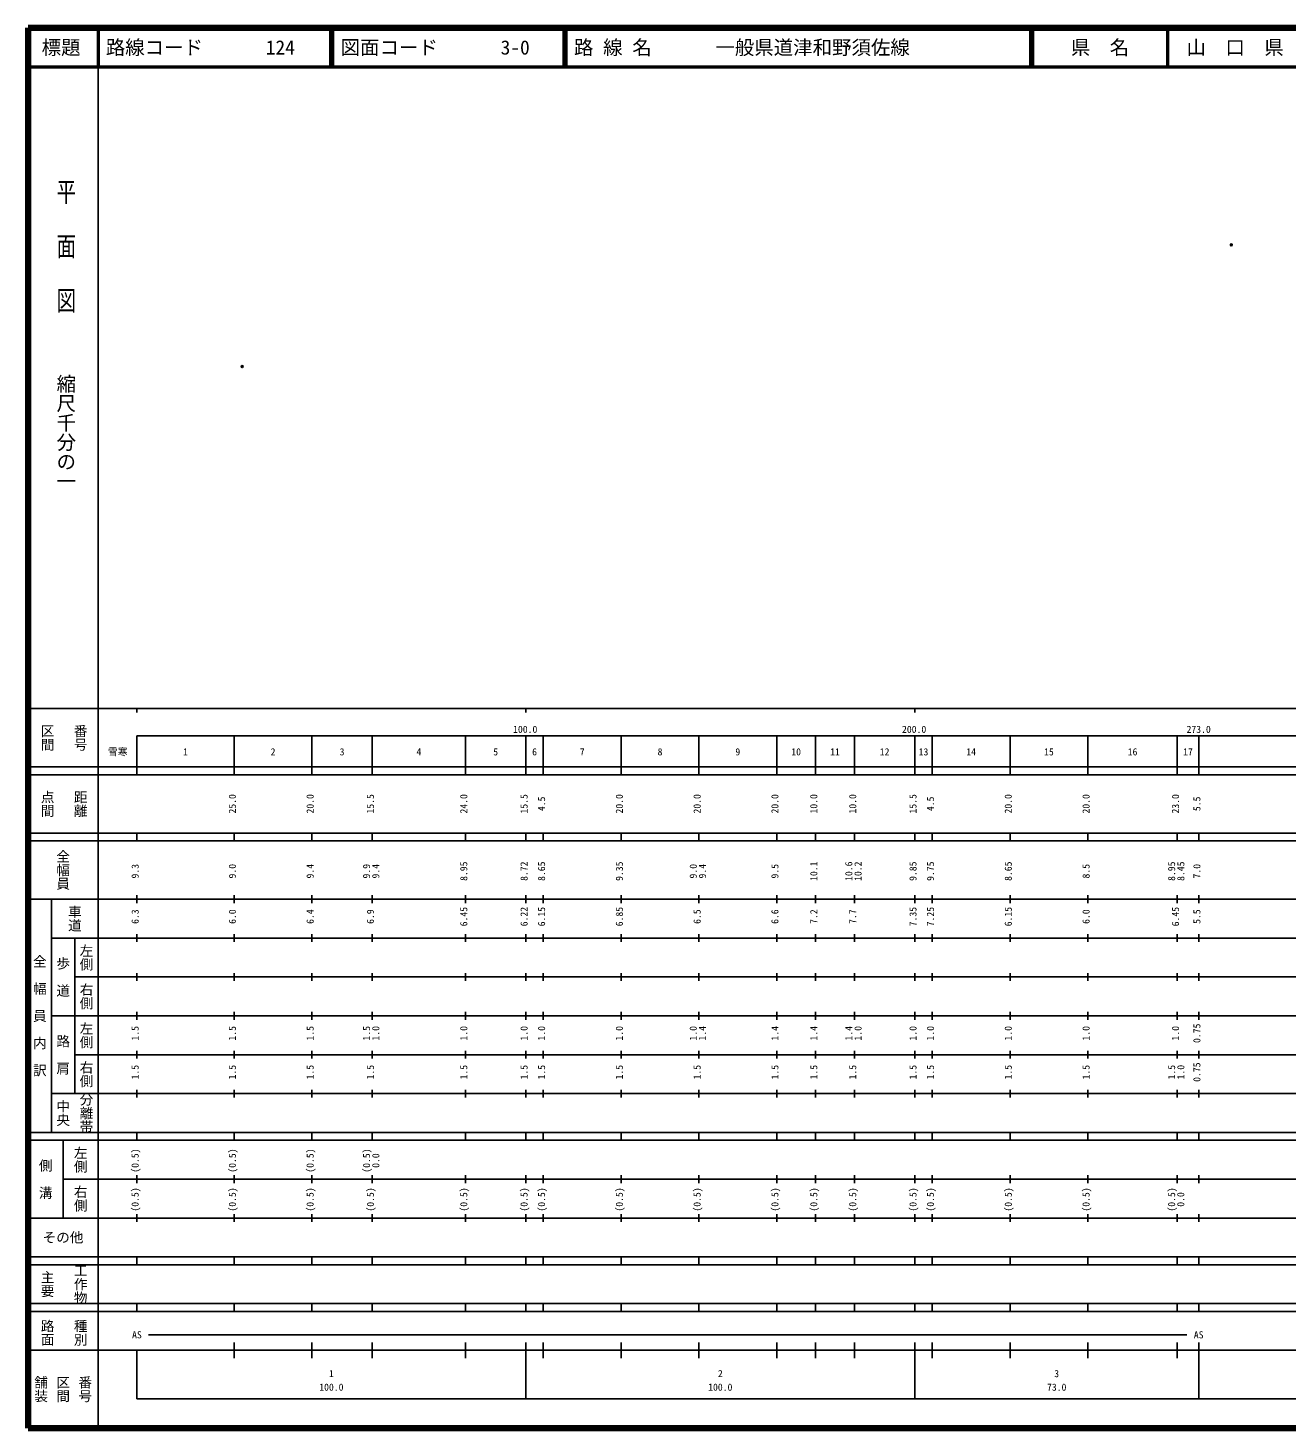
# Model space of a CAD drawing. Units: millimetres on the paper. Extents: x 40 to 680, y 20 to 380.
# Drawn here: x 40 to 363.7, y 20 to 380 of the extents above; entities that cross this region are included whole.
import ezdxf
from ezdxf.enums import TextEntityAlignment as Align

# ---------------------------------------------------------------- set-up
doc = ezdxf.new("R2010")
doc.units = ezdxf.units.MM
doc.header["$PDMODE"] = 32
doc.header["$PDSIZE"] = 0.5
doc.layers.add('M-OTRS', color=6, linetype='Continuous')
doc.layers.add('M-TTL-TXT', color=7, linetype='Continuous')
for name, color, linetype, lineweight in [('M-TTL', 2, 'Continuous', 140), ('M-TTL-BAND', 7, 'Continuous', 25), ('M-TTL-LINE', 7, 'Continuous', 50)]:
    doc.layers.add(name, color=color, linetype=linetype, lineweight=lineweight)
doc.styles.add('@ＭＳ ゴシック', font='')
doc.styles.add('ＭＳ ゴシック', font='')
doc.styles.get('@ＭＳ ゴシック').set_extended_font_data('@MS Gothic')
doc.styles.get('ＭＳ ゴシック').set_extended_font_data('MS Gothic')

msp = doc.modelspace()

# ---------------------------------------------------------------- linework, layer by layer
at = {"layer": 'M-OTRS'}
for p in [(349.396, 324.236), (95.097, 292.93)]:
    msp.add_point(p, dxfattribs=at)
at = {"layer": 'M-TTL'}
for p, q in [((40, 380), (40, 20)), ((680, 380), (40, 380)), ((40, 20), (680, 20))]:
    msp.add_line(p, q, dxfattribs=at)
at = {"layer": 'M-TTL-BAND'}
for p, q in [((58, 370), (58, 20)), ((40, 205), (579, 205)), ((68, 205), (68, 204)), ((168, 205), (168, 204)), ((268, 205), (268, 204)), ((68, 198), (579, 198)), ((68, 198), (68, 188)), ((93, 188), (93, 198)), ((113, 188), (113, 198)), ((128.5, 188), (128.5, 198)), ((152.5, 188), (152.5, 198)), ((168, 188), (168, 198)), ((172.5, 188), (172.5, 198)), ((192.5, 188), (192.5, 198)), ((212.5, 188), (212.5, 198)), ((232.5, 188), (232.5, 198)), ((242.5, 188), (242.5, 198)), ((252.5, 188), (252.5, 198)), ((268, 188), (268, 198)), ((272.5, 188), (272.5, 198)), ((292.5, 188), (292.5, 198)), ((312.5, 188), (312.5, 198)), ((335.5, 188), (335.5, 198)), ((341, 188), (341, 198)), ((40, 190), (579, 190)), ((40, 188), (579, 188)), ((40, 173), (579, 173)), ((68, 171), (68, 173)), ((93, 171), (93, 173)), ((113, 171), (113, 173)), ((128.5, 171), (128.5, 173)), ((152.5, 171), (152.5, 173)), ((168, 171), (168, 173)), ((172.5, 171), (172.5, 173)), ((192.5, 171), (192.5, 173)), ((212.5, 171), (212.5, 173)), ((232.5, 171), (232.5, 173)), ((242.5, 171), (242.5, 173)), ((252.5, 171), (252.5, 173)), ((268, 171), (268, 173)), ((272.5, 171), (272.5, 173)), ((292.5, 171), (292.5, 173)), ((312.5, 171), (312.5, 173)), ((335.5, 171), (335.5, 173)), ((341, 171), (341, 173)), ((40, 171), (579, 171)), ((40, 156), (579, 156)), ((46, 96), (46, 156)), ((68, 155), (68, 157)), ((93, 155), (93, 157)), ((113, 155), (113, 157)), ((128.5, 155), (128.5, 157)), ((152.5, 155), (152.5, 157)), ((168, 155), (168, 157)), ((172.5, 155), (172.5, 157)), ((192.5, 155), (192.5, 157)), ((212.5, 155), (212.5, 157)), ((232.5, 155), (232.5, 157)), ((242.5, 155), (242.5, 157)), ((252.5, 155), (252.5, 157)), ((268, 155), (268, 157)), ((272.5, 155), (272.5, 157)), ((292.5, 155), (292.5, 157)), ((312.5, 155), (312.5, 157)), ((335.5, 155), (335.5, 157)), ((341, 155), (341, 157)), ((46, 146), (579, 146)), ((52, 146), (52, 106)), ((68, 145), (68, 147)), ((93, 145), (93, 147)), ((113, 145), (113, 147)), ((128.5, 145), (128.5, 147)), ((152.5, 145), (152.5, 147)), ((168, 145), (168, 147)), ((172.5, 145), (172.5, 147)), ((192.5, 145), (192.5, 147)), ((212.5, 145), (212.5, 147)), ((232.5, 145), (232.5, 147)), ((242.5, 145), (242.5, 147)), ((252.5, 145), (252.5, 147)), ((268, 145), (268, 147)), ((272.5, 145), (272.5, 147)), ((292.5, 145), (292.5, 147)), ((312.5, 145), (312.5, 147)), ((335.5, 145), (335.5, 147)), ((341, 145), (341, 147)), ((68, 135), (68, 137)), ((93, 135), (93, 137)), ((113, 135), (113, 137)), ((128.5, 135), (128.5, 137)), ((152.5, 135), (152.5, 137)), ((168, 135), (168, 137)), ((172.5, 135), (172.5, 137)), ((192.5, 135), (192.5, 137)), ((212.5, 135), (212.5, 137)), ((232.5, 135), (232.5, 137)), ((242.5, 135), (242.5, 137)), ((252.5, 135), (252.5, 137)), ((268, 135), (268, 137)), ((272.5, 135), (272.5, 137)), ((292.5, 135), (292.5, 137)), ((312.5, 135), (312.5, 137)), ((335.5, 135), (335.5, 137)), ((341, 135), (341, 137)), ((52, 136), (579, 136)), ((46, 126), (579, 126)), ((68, 125), (68, 127)), ((93, 125), (93, 127)), ((113, 125), (113, 127)), ((128.5, 125), (128.5, 127)), ((152.5, 125), (152.5, 127)), ((168, 125), (168, 127)), ((172.5, 125), (172.5, 127)), ((192.5, 125), (192.5, 127)), ((212.5, 125), (212.5, 127)), ((232.5, 125), (232.5, 127)), ((242.5, 125), (242.5, 127)), ((252.5, 125), (252.5, 127)), ((268, 125), (268, 127)), ((272.5, 125), (272.5, 127)), ((292.5, 125), (292.5, 127)), ((312.5, 125), (312.5, 127)), ((335.5, 125), (335.5, 127)), ((341, 125), (341, 127)), ((52, 116), (579, 116)), ((68, 115), (68, 117)), ((93, 115), (93, 117)), ((113, 115), (113, 117)), ((128.5, 115), (128.5, 117)), ((152.5, 115), (152.5, 117)), ((168, 115), (168, 117)), ((172.5, 115), (172.5, 117)), ((192.5, 115), (192.5, 117)), ((212.5, 115), (212.5, 117)), ((232.5, 115), (232.5, 117)), ((242.5, 115), (242.5, 117)), ((252.5, 115), (252.5, 117)), ((268, 115), (268, 117)), ((272.5, 115), (272.5, 117)), ((292.5, 115), (292.5, 117)), ((312.5, 115), (312.5, 117)), ((335.5, 115), (335.5, 117)), ((341, 115), (341, 117)), ((46, 106), (579, 106)), ((68, 105), (68, 107)), ((93, 105), (93, 107)), ((113, 105), (113, 107)), ((128.5, 105), (128.5, 107)), ((152.5, 105), (152.5, 107)), ((168, 105), (168, 107)), ((172.5, 105), (172.5, 107)), ((192.5, 105), (192.5, 107)), ((212.5, 105), (212.5, 107)), ((232.5, 105), (232.5, 107)), ((242.5, 105), (242.5, 107)), ((252.5, 105), (252.5, 107)), ((268, 105), (268, 107)), ((272.5, 105), (272.5, 107)), ((292.5, 105), (292.5, 107)), ((312.5, 105), (312.5, 107)), ((335.5, 105), (335.5, 107)), ((341, 105), (341, 107)), ((40, 96), (579, 96)), ((40, 94), (579, 94)), ((49, 94), (49, 74)), ((68, 94), (68, 96)), ((93, 94), (93, 96)), ((113, 94), (113, 96)), ((128.5, 94), (128.5, 96)), ((152.5, 94), (152.5, 96)), ((168, 94), (168, 96)), ((172.5, 94), (172.5, 96)), ((192.5, 94), (192.5, 96)), ((212.5, 94), (212.5, 96)), ((232.5, 94), (232.5, 96)), ((242.5, 94), (242.5, 96)), ((252.5, 94), (252.5, 96)), ((268, 94), (268, 96)), ((272.5, 94), (272.5, 96)), ((292.5, 94), (292.5, 96)), ((312.5, 94), (312.5, 96)), ((335.5, 94), (335.5, 96)), ((341, 94), (341, 96)), ((49, 84), (579, 84)), ((68, 83), (68, 85)), ((93, 83), (93, 85)), ((113, 83), (113, 85)), ((128.5, 83), (128.5, 85)), ((152.5, 83), (152.5, 85)), ((168, 83), (168, 85)), ((172.5, 83), (172.5, 85)), ((192.5, 83), (192.5, 85)), ((212.5, 83), (212.5, 85)), ((232.5, 83), (232.5, 85)), ((242.5, 83), (242.5, 85)), ((252.5, 83), (252.5, 85)), ((268, 83), (268, 85)), ((272.5, 83), (272.5, 85)), ((292.5, 83), (292.5, 85)), ((312.5, 83), (312.5, 85)), ((335.5, 83), (335.5, 85)), ((341, 83), (341, 85)), ((40, 74), (579, 74)), ((68, 73), (68, 75)), ((93, 73), (93, 75)), ((113, 73), (113, 75)), ((128.5, 73), (128.5, 75)), ((152.5, 73), (152.5, 75)), ((168, 73), (168, 75)), ((172.5, 73), (172.5, 75)), ((192.5, 73), (192.5, 75)), ((212.5, 73), (212.5, 75)), ((232.5, 73), (232.5, 75)), ((242.5, 73), (242.5, 75)), ((252.5, 73), (252.5, 75)), ((268, 73), (268, 75)), ((272.5, 73), (272.5, 75)), ((292.5, 73), (292.5, 75)), ((312.5, 73), (312.5, 75)), ((335.5, 73), (335.5, 75)), ((341, 73), (341, 75)), ((40, 64), (579, 64)), ((40, 62), (579, 62)), ((68, 62), (68, 64)), ((93, 62), (93, 64)), ((113, 62), (113, 64)), ((128.5, 62), (128.5, 64)), ((152.5, 62), (152.5, 64)), ((168, 62), (168, 64)), ((172.5, 62), (172.5, 64)), ((192.5, 62), (192.5, 64)), ((212.5, 62), (212.5, 64)), ((232.5, 62), (232.5, 64)), ((242.5, 62), (242.5, 64)), ((252.5, 62), (252.5, 64)), ((268, 62), (268, 64)), ((272.5, 62), (272.5, 64)), ((292.5, 62), (292.5, 64)), ((312.5, 62), (312.5, 64)), ((335.5, 62), (335.5, 64)), ((341, 62), (341, 64)), ((40, 52), (579, 52)), ((68, 50), (68, 52)), ((93, 50), (93, 52)), ((113, 50), (113, 52)), ((128.5, 50), (128.5, 52)), ((152.5, 50), (152.5, 52)), ((168, 50), (168, 52)), ((172.5, 50), (172.5, 52)), ((192.5, 50), (192.5, 52)), ((212.5, 50), (212.5, 52)), ((232.5, 50), (232.5, 52)), ((242.5, 50), (242.5, 52)), ((252.5, 50), (252.5, 52)), ((268, 50), (268, 52)), ((272.5, 50), (272.5, 52)), ((292.5, 50), (292.5, 52)), ((312.5, 50), (312.5, 52)), ((335.5, 50), (335.5, 52)), ((341, 50), (341, 52)), ((40, 50), (579, 50)), ((71, 44), (338, 44)), ((40, 40), (579, 40)), ((68, 40), (68, 27.5)), ((93, 38), (93, 42)), ((113, 38), (113, 42)), ((128.5, 38), (128.5, 42)), ((152.5, 38), (152.5, 42)), ((168, 27.5), (168, 42)), ((172.5, 38), (172.5, 42)), ((192.5, 38), (192.5, 42)), ((212.5, 38), (212.5, 42)), ((232.5, 38), (232.5, 42)), ((242.5, 38), (242.5, 42)), ((252.5, 38), (252.5, 42)), ((268, 27.5), (268, 42)), ((272.5, 38), (272.5, 42)), ((292.5, 38), (292.5, 42)), ((312.5, 38), (312.5, 42)), ((335.5, 38), (335.5, 42)), ((341, 27.5), (341, 42)), ((68, 27.5), (579, 27.5))]:
    msp.add_line(p, q, dxfattribs=at)
at = {"layer": 'M-TTL-LINE'}
for p, q in [((58, 380), (58, 370)), ((117.75, 380), (117.75, 370)), ((118.25, 380), (118.25, 370)), ((177.75, 380), (177.75, 370)), ((178.25, 380), (178.25, 370)), ((297.75, 380), (297.75, 370)), ((298.25, 380), (298.25, 370)), ((333, 380), (333, 370)), ((40, 370), (680, 370))]:
    msp.add_line(p, q, dxfattribs=at)

# ---------------------------------------------------------------- texts
at = {"layer": 'M-TTL-BAND', "style": '@ＭＳ ゴシック', "width": 1.4}
msp.add_text('平  面  図', height=3.666, rotation=270, dxfattribs=at).set_placement((49.777, 306.475), align=Align.MIDDLE_RIGHT)
at = {"layer": 'M-TTL-BAND', "style": '@ＭＳ ゴシック'}
msp.add_text('縮尺千分の一', height=3.666, rotation=270, dxfattribs=at).set_placement((49.777, 261.03), align=Align.MIDDLE_RIGHT)
for s, p in [('区間', (45, 197.5)), ('番号', (53.5, 197.5)), ('点間', (45, 180.5)), ('距離', (53.5, 180.5)), ('全幅員', (49, 163.5)), ('車道', (52, 151)), ('左側', (55, 141)), ('全\u3000幅\u3000員\u3000内\u3000訳', (43, 126)), ('歩\u3000道', (49, 136)), ('右側', (55, 131)), ('左側', (55, 121)), ('路\u3000肩', (49, 116)), ('右側', (55, 111)), ('分離帯', (55, 101)), ('中央', (49, 101)), ('左側', (53.5, 89)), ('側\u3000溝', (44.5, 84)), ('右側', (53.5, 79)), ('工作物', (53.5, 57)), ('主要', (45, 57)), ('路面', (45, 44.5)), ('種別', (53.5, 44.5)), ('舗装', (43.333, 30)), ('区間', (49, 30)), ('番号', (54.667, 30))]:
    msp.add_text(s, height=2.566, rotation=270, dxfattribs=at).set_placement(p, align=Align.MIDDLE_CENTER)
at = {"layer": 'M-TTL-BAND', "style": 'ＭＳ ゴシック'}
for s, p in [('100.0', (167.844, 198.195)), ('200.0', (267.844, 198.195)), ('273.0', (341, 198.195)), ('雪寒', (63.09, 192.405)), ('1', (80.5, 192.405)), ('2', (103, 192.405)), ('3', (120.75, 192.405)), ('4', (140.5, 192.405)), ('5', (160.25, 192.405)), ('6', (170.25, 192.405)), ('7', (182.5, 192.405)), ('8', (202.5, 192.405)), ('9', (222.5, 192.405)), ('10', (237.5, 192.405)), ('11', (247.5, 192.405)), ('12', (260.25, 192.405)), ('13', (270.25, 192.405)), ('14', (282.5, 192.405)), ('15', (302.5, 192.405)), ('16', (324, 192.405)), ('17', (338.25, 192.405)), ('AS', (68, 42.5)), ('AS', (341, 42.5)), ('1', (118, 32.523)), ('2', (218, 32.523)), ('3', (304.5, 32.523)), ('100.0', (118, 29.033)), ('100.0', (218, 29.033)), ('73.0', (304.5, 29.033))]:
    msp.add_text(s, height=1.833, dxfattribs=at).set_placement(p, align=Align.BOTTOM_CENTER)
for s, p in [('25.0', (94, 180.5)), ('20.0', (114, 180.5)), ('15.5', (129.5, 180.5)), ('24.0', (153.5, 180.5)), ('15.5', (169, 180.5)), ('4.5', (173.5, 180.5)), ('20.0', (193.5, 180.5)), ('20.0', (213.5, 180.5)), ('20.0', (233.5, 180.5)), ('10.0', (243.5, 180.5)), ('10.0', (253.5, 180.5)), ('15.5', (269, 180.5)), ('4.5', (273.5, 180.5)), ('20.0', (293.5, 180.5)), ('20.0', (313.5, 180.5)), ('23.0', (336.5, 180.5)), ('5.5', (342, 180.5)), ('9.3', (69, 163.174)), ('9.0', (94, 163.174)), ('9.4', (114, 163.174)), ('9.9', (128.5, 163.174)), ('9.4', (130.87, 163.174)), ('8.95', (153.5, 163.174)), ('8.72', (169, 163.174)), ('8.65', (173.5, 163.174)), ('9.35', (193.5, 163.174)), ('9.0', (212.5, 163.174)), ('9.4', (214.87, 163.174)), ('9.5', (233.5, 163.174)), ('10.1', (243.5, 163.174)), ('10.6', (252.5, 163.174)), ('10.2', (254.87, 163.174)), ('9.85', (269, 163.174)), ('9.75', (273.5, 163.174)), ('8.65', (293.5, 163.174)), ('8.5', (313.5, 163.174)), ('8.95', (335.5, 163.174)), ('8.45', (337.87, 163.174)), ('7.0', (342, 163.174)), ('6.3', (69, 151.5)), ('6.0', (94, 151.5)), ('6.4', (114, 151.5)), ('6.9', (129.5, 151.5)), ('6.45', (153.5, 151.5)), ('6.22', (169, 151.5)), ('6.15', (173.5, 151.5)), ('6.85', (193.5, 151.5)), ('6.5', (213.5, 151.5)), ('6.6', (233.5, 151.5)), ('7.2', (243.5, 151.5)), ('7.7', (253.5, 151.5)), ('7.35', (269, 151.5)), ('7.25', (273.5, 151.5)), ('6.15', (293.5, 151.5)), ('6.0', (313.5, 151.5)), ('6.45', (336.5, 151.5)), ('5.5', (342, 151.5)), ('1.5', (69, 121.5)), ('1.5', (94, 121.5)), ('1.5', (114, 121.5)), ('1.5', (128.5, 121.5)), ('1.0', (130.87, 121.5)), ('1.0', (153.5, 121.5)), ('1.0', (169, 121.5)), ('1.0', (173.5, 121.5)), ('1.0', (193.5, 121.5)), ('1.0', (212.5, 121.5)), ('1.4', (214.87, 121.5)), ('1.4', (233.5, 121.5)), ('1.4', (243.5, 121.5)), ('1.4', (252.5, 121.5)), ('1.0', (254.87, 121.5)), ('1.0', (269, 121.5)), ('1.0', (273.5, 121.5)), ('1.0', (293.5, 121.5)), ('1.0', (313.5, 121.5)), ('1.0', (336.5, 121.5)), ('0.75', (342, 121.5)), ('1.5', (69, 111.5)), ('1.5', (94, 111.5)), ('1.5', (114, 111.5)), ('1.5', (129.5, 111.5)), ('1.5', (153.5, 111.5)), ('1.5', (169, 111.5)), ('1.5', (173.5, 111.5)), ('1.5', (193.5, 111.5)), ('1.5', (213.5, 111.5)), ('1.5', (233.5, 111.5)), ('1.5', (243.5, 111.5)), ('1.5', (253.5, 111.5)), ('1.5', (269, 111.5)), ('1.5', (273.5, 111.5)), ('1.5', (293.5, 111.5)), ('1.5', (313.5, 111.5)), ('1.5', (335.5, 111.5)), ('1.0', (337.87, 111.5)), ('0.75', (342, 111.5)), ('(0.5)', (69, 88.764)), ('(0.5)', (94, 88.764)), ('(0.5)', (114, 88.764)), ('(0.5)', (128.5, 88.764)), ('0.0', (130.887, 88.764)), ('(0.5)', (69, 78.764)), ('(0.5)', (94, 78.764)), ('(0.5)', (114, 78.764)), ('(0.5)', (129.5, 78.764)), ('(0.5)', (153.5, 78.764)), ('(0.5)', (169, 78.764)), ('(0.5)', (173.5, 78.764)), ('(0.5)', (193.5, 78.764)), ('(0.5)', (213.5, 78.764)), ('(0.5)', (233.5, 78.764)), ('(0.5)', (243.5, 78.764)), ('(0.5)', (253.5, 78.764)), ('(0.5)', (269, 78.764)), ('(0.5)', (273.5, 78.764)), ('(0.5)', (293.5, 78.764)), ('(0.5)', (313.5, 78.764)), ('(0.5)', (335.5, 78.764)), ('0.0', (337.843, 78.764))]:
    msp.add_text(s, height=1.833, rotation=90, dxfattribs=at).set_placement(p, align=Align.BOTTOM_CENTER)
msp.add_text('その他', height=2.566, dxfattribs=at).set_placement((49, 69), align=Align.MIDDLE_CENTER)
at = {"layer": 'M-TTL-TXT', "style": 'ＭＳ ゴシック'}
for s, p in [('標題', (48.5, 375)), ('県\u3000名', (315.625, 375)), ('山\u3000口\u3000県', (350.375, 375))]:
    msp.add_text(s, height=3.666, dxfattribs=at).set_placement(p, align=Align.MIDDLE_CENTER)
for s, p in [('路線コード', (60, 375)), ('124', (101.142, 375)), ('図面コード', (120.38, 375)), ('3-0', (161.521, 375)), ('路 線 名', (180.38, 375)), ('一般県道津和野須佐線', (216.734, 375))]:
    msp.add_text(s, height=3.666, dxfattribs=at).set_placement(p, align=Align.MIDDLE_LEFT)

doc.saveas('drawing.dxf')
